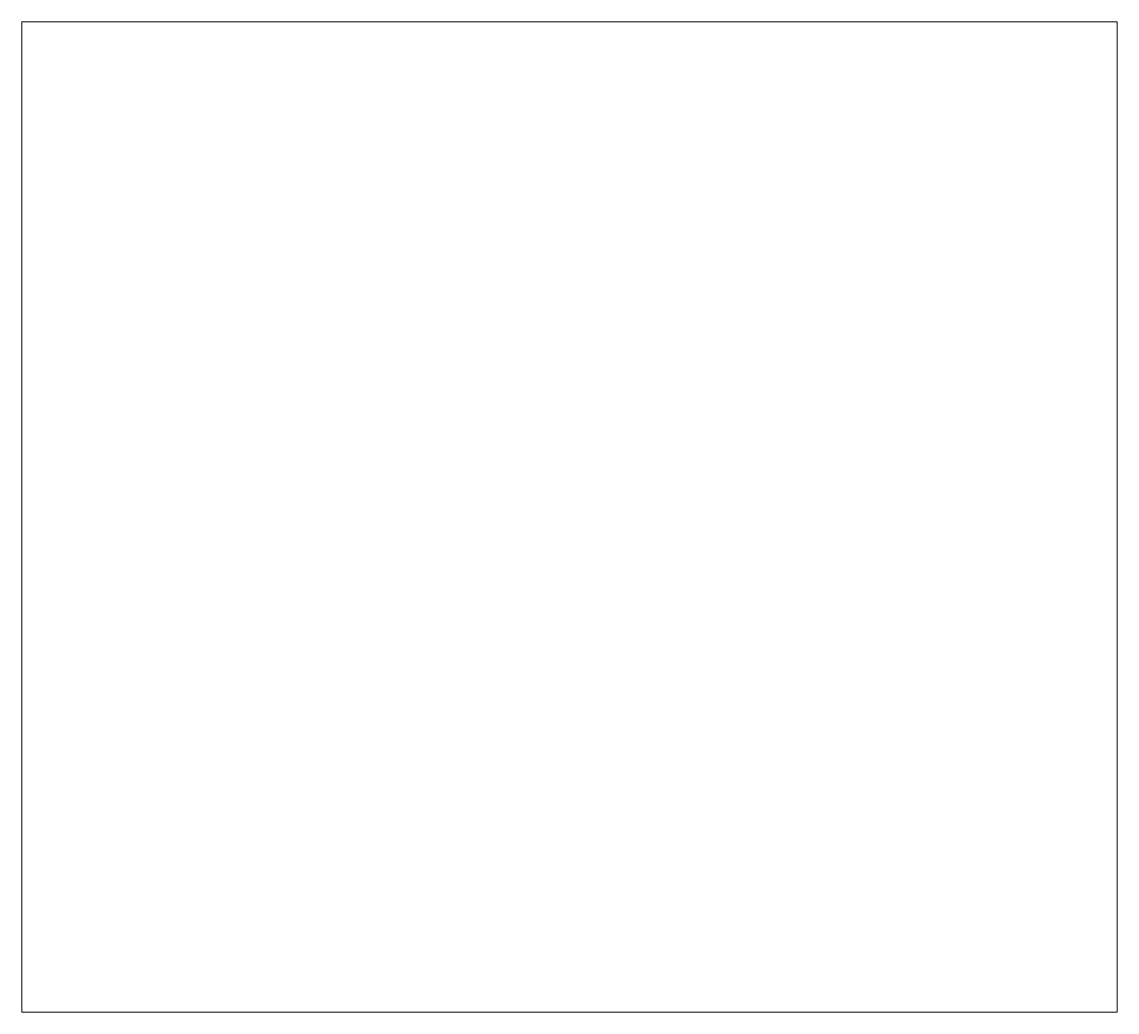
# Model space of a CAD drawing. Header units: metres. Extents: x 0 to 192, y 0 to 174.
import ezdxf

# ---------------------------------------------------------------- set-up
doc = ezdxf.new("R2010")
doc.units = ezdxf.units.M
doc.layers.add('A-DETL-MEDM', color=33, linetype='Continuous', lineweight=18)

# ---------------------------------------------------------------- blocks, each defined once
blk = doc.blocks.new('28 balk - Type 1 dekking 35_40-4424347-00_0 Basismaterialen')
at = {"layer": 'A-DETL-MEDM'}
for p, q in [((0, 173.59), (191.94, 173.59)), ((0, 0), (0, 173.59)), ((191.94, 173.59), (191.94, 0)), ((191.94, 0), (0, 0))]:
    blk.add_line(p, q, dxfattribs=at)

msp = doc.modelspace()

# ---------------------------------------------------------------- block references
msp.add_blockref('28 balk - Type 1 dekking 35_40-4424347-00_0 Basismaterialen', (0, 0))

doc.saveas('drawing.dxf')
